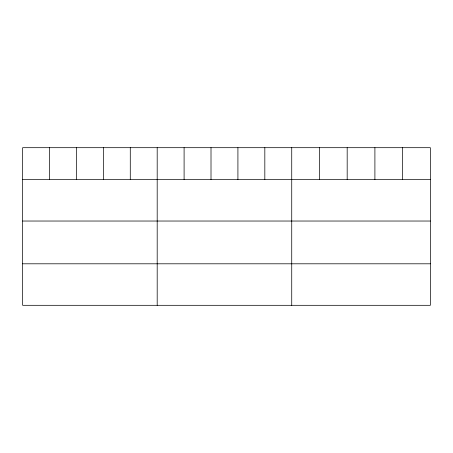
<?xml version="1.0" encoding="UTF-8"?>
<svg xmlns="http://www.w3.org/2000/svg" width="453" height="453" viewBox="0 0 453 453"><rect width="100%" height="100%" fill="white"/><g stroke="black" fill="none" stroke-linecap="round" stroke-linejoin="round"><path stroke-width="0.68" d="M430.35 179.524L430.35 305.311L22.65 305.311L22.65 147.689L430.35 147.689L430.35 179.524L22.65 179.524M22.65 221.03L430.35 221.03M22.65 263.799L430.35 263.799M402.626 147.689L402.626 179.524M374.903 147.689L374.903 179.524M347.179 147.689L347.179 179.524M319.456 147.689L319.456 179.524M291.732 147.689L291.732 305.311M264.824 147.689L264.824 179.524M237.916 147.689L237.916 179.524M211.007 147.689L211.007 179.524M184.099 147.689L184.099 179.524M157.191 147.689L157.191 305.311M130.283 147.689L130.283 179.524M103.375 147.689L103.375 179.524M76.466 147.689L76.466 179.524M49.558 147.689L49.558 179.524"/></g></svg>
